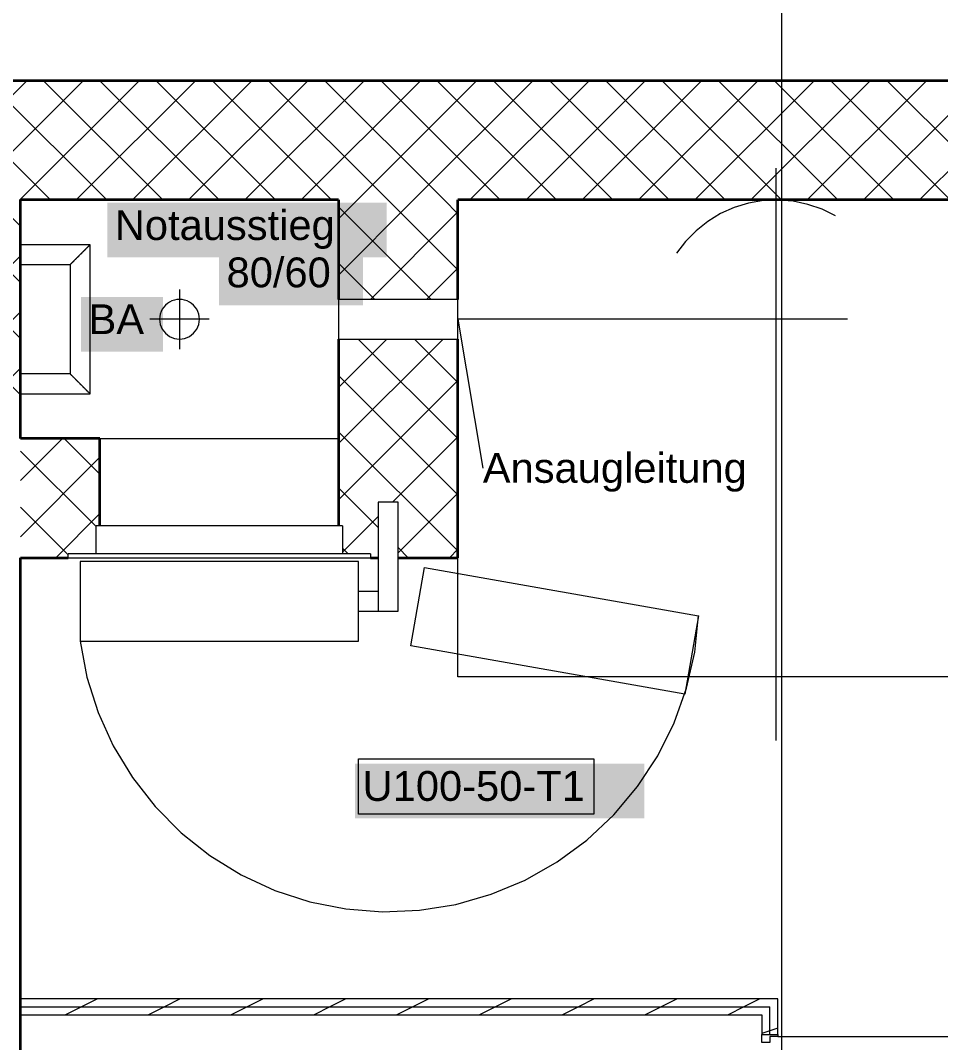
# Model space of a CAD drawing. Extents: x -882 to 613, y -179 to 707.
# Drawn here: x 249.8 to 296.1, y 515.9 to 567.3 of the extents above; entities that cross this region are included whole.
import ezdxf
from ezdxf.lldxf.tags import DXFTag

# ---------------------------------------------------------------- set-up
doc = ezdxf.new("R2010")
doc.units = 0
doc.layers.get('0').update_dxf_attribs({"lineweight": 13})
for name, color, linetype, lineweight in [('A-____-NOTE-TEXT', 7, 'Continuous', 9), ('A-DETL-____-THIN', 7, 'Continuous', 9), ('A-DETL-GENF-HDLN', 7, '_Verdeckte Linien_', 9), ('A-DOOR-____-HDLN', 7, '_Verdeckte Linien_', 9), ('A-DOOR-____-IDEN', 7, 'Continuous', 5), ('A-DOOR-____-OTLN', 7, 'Continuous', 9), ('A-DOOR-FRAM-MCUT', 7, 'Continuous', 9), ('A-DOOR-FRAM-OTLN', 7, 'Continuous', 9), ('A-DOOR-OPNG-OTLN', 7, 'Continuous', 9), ('A-WALL-____-MCUT', 7, 'Continuous', 35), ('A-WALL-____-PATT', 7, 'Continuous', 35), ('A-WALL-FNSH-MCUT', 7, 'Continuous', 35), ('I-WALL-____-OTLN', 7, 'Continuous', 9), ('M-HVAC-DUCT-IDEN', 7, 'Continuous', 5), ('M-HVAC-DUCT-OTLN', 7, 'Continuous', 9), ('Q-SPCQ-____-HDLN', 7, '_Verdeckte Linien_', 9), ('S-GRID-____-OTLN', 7, 'Continuous', 5), ('Vertikale Erschließung', 7, 'Continuous', 9)]:
    doc.layers.add(name, color=color, linetype=linetype, lineweight=lineweight)
doc.styles.get("Standard").update_dxf_attribs({"font": 'arial.ttf'})
tags = doc.linetypes.add('_Rasterlinie_', pattern=[0.375, 0.2, -0.05, 0.075, -0.05]).pattern_tags.tags
tags[10:11] = [DXFTag(74, 4), DXFTag(75, 0), DXFTag(340, '0'), DXFTag(46, 1.0), DXFTag(50, 0.0), DXFTag(44, 0.0), DXFTag(45, 0.0)]
tags[8:9] = [DXFTag(74, 4), DXFTag(75, 0), DXFTag(340, '0'), DXFTag(46, 1.0), DXFTag(50, 0.0), DXFTag(44, 0.0), DXFTag(45, 0.0)]
tags[6:7] = [DXFTag(74, 4), DXFTag(75, 0), DXFTag(340, '0'), DXFTag(46, 1.0), DXFTag(50, 0.0), DXFTag(44, 0.0), DXFTag(45, 0.0)]
tags[4:5] = [DXFTag(74, 4), DXFTag(75, 0), DXFTag(340, '0'), DXFTag(46, 1.0), DXFTag(50, 0.0), DXFTag(44, 0.0), DXFTag(45, 0.0)]
tags = doc.linetypes.add('_Strichpunkt - Fein_', pattern=[0.2, 0.1, -0.05, 0, -0.05]).pattern_tags.tags
tags[10:11] = [DXFTag(74, 4), DXFTag(75, 0), DXFTag(340, '0'), DXFTag(46, 1.0), DXFTag(50, 0.0), DXFTag(44, 0.0), DXFTag(45, 0.0)]
tags[8:9] = [DXFTag(74, 4), DXFTag(75, 0), DXFTag(340, '0'), DXFTag(46, 1.0), DXFTag(50, 0.0), DXFTag(44, 0.0), DXFTag(45, 0.0)]
tags[6:7] = [DXFTag(74, 4), DXFTag(75, 0), DXFTag(340, '0'), DXFTag(46, 1.0), DXFTag(50, 0.0), DXFTag(44, 0.0), DXFTag(45, 0.0)]
tags[4:5] = [DXFTag(74, 4), DXFTag(75, 0), DXFTag(340, '0'), DXFTag(46, 1.0), DXFTag(50, 0.0), DXFTag(44, 0.0), DXFTag(45, 0.0)]
tags = doc.linetypes.add('_Verdeckte Linien_', pattern=[0.15, 0.1, -0.05]).pattern_tags.tags
tags[6:7] = [DXFTag(74, 4), DXFTag(75, 0), DXFTag(340, '0'), DXFTag(46, 1.0), DXFTag(50, 0.0), DXFTag(44, 0.0), DXFTag(45, 0.0)]
tags[4:5] = [DXFTag(74, 4), DXFTag(75, 0), DXFTag(340, '0'), DXFTag(46, 1.0), DXFTag(50, 0.0), DXFTag(44, 0.0), DXFTag(45, 0.0)]

# ---------------------------------------------------------------- blocks, each defined once
blk = doc.blocks.new('Referenz-A0UJ2IESXE', base_point=(-902.382, -164.149))
at = {"layer": 'A-____-NOTE-TEXT', "color": 0, "linetype": 'Continuous', "lineweight": 5, "ltscale": 0.13}
for p, q in [((257.788, 553.792), (257.788, 550.792)), ((257.081, 552.999), (256.994, 552.901)), ((257.179, 553.085), (257.081, 552.999)), ((257.288, 553.158), (257.179, 553.085)), ((257.405, 553.216), (257.288, 553.158)), ((257.529, 553.258), (257.405, 553.216)), ((257.657, 553.283), (257.529, 553.258)), ((257.788, 553.292), (257.657, 553.283)), ((257.918, 553.283), (257.788, 553.292)), ((258.047, 553.258), (257.918, 553.283)), ((258.17, 553.216), (258.047, 553.258)), ((258.288, 553.158), (258.17, 553.216)), ((258.396, 553.085), (258.288, 553.158)), ((258.495, 552.999), (258.396, 553.085)), ((258.581, 552.901), (258.495, 552.999)), ((256.822, 552.551), (256.796, 552.423)), ((256.864, 552.675), (256.822, 552.551)), ((256.922, 552.792), (256.864, 552.675)), ((256.994, 552.901), (256.922, 552.792)), ((258.654, 552.792), (258.581, 552.901)), ((258.712, 552.675), (258.654, 552.792)), ((258.754, 552.551), (258.712, 552.675)), ((258.779, 552.423), (258.754, 552.551)), ((259.288, 552.292), (256.288, 552.292)), ((256.796, 552.423), (256.788, 552.292)), ((256.788, 552.292), (256.796, 552.161)), ((256.796, 552.161), (256.822, 552.033)), ((256.822, 552.033), (256.864, 551.909)), ((258.712, 551.909), (258.754, 552.033)), ((258.754, 552.033), (258.779, 552.161)), ((258.788, 552.292), (258.779, 552.423)), ((258.779, 552.161), (258.788, 552.292)), ((256.864, 551.909), (256.922, 551.792)), ((256.922, 551.792), (256.994, 551.683)), ((256.994, 551.683), (257.081, 551.585)), ((257.081, 551.585), (257.179, 551.499)), ((257.179, 551.499), (257.288, 551.426)), ((257.288, 551.426), (257.405, 551.368)), ((258.17, 551.368), (258.288, 551.426)), ((258.288, 551.426), (258.396, 551.499)), ((258.396, 551.499), (258.495, 551.585)), ((258.495, 551.585), (258.581, 551.683)), ((258.581, 551.683), (258.654, 551.792)), ((258.654, 551.792), (258.712, 551.909)), ((257.405, 551.368), (257.529, 551.326)), ((257.529, 551.326), (257.657, 551.301)), ((257.657, 551.301), (257.788, 551.292)), ((257.788, 551.292), (257.918, 551.301)), ((257.918, 551.301), (258.047, 551.326)), ((258.047, 551.326), (258.17, 551.368))]:
    blk.add_line(p, q, dxfattribs=at)
at = {"layer": 'A-____-NOTE-TEXT', "color": 7, "linetype": 'Continuous', "lineweight": 5, "ltscale": 0.13, "true_color": 0xffffff}
for points in [[(254.158, 555.402), (268.216, 555.402), (254.158, 558.155)], [(268.216, 555.402), (254.158, 558.155), (268.216, 558.155)], [(259.781, 552.997), (267.024, 552.997), (259.781, 555.774)], [(267.024, 552.997), (259.781, 555.774), (267.024, 555.774)], [(252.837, 550.664), (256.954, 550.664), (252.837, 553.417)], [(256.954, 550.664), (252.837, 553.417), (256.954, 553.417)]]:
    blk.add_solid(points, dxfattribs=at)
at = {"layer": 'A-DETL-____-THIN', "color": 0, "linetype": 'Continuous', "ltscale": 0.13}
for p, q in [((266.788, 540.092), (252.788, 540.092)), ((252.788, 540.092), (252.788, 536.092)), ((266.788, 536.092), (266.788, 540.092)), ((252.788, 536.092), (266.788, 536.092))]:
    blk.add_line(p, q, dxfattribs=at)
at = {"layer": 'A-DETL-GENF-HDLN', "color": 0, "linetype": '_Verdeckte Linien_', "ltscale": 0.13}
for p, q in [((287.788, 559.892), (287.788, 531.092)), ((271.788, 534.292), (271.788, 558.292)), ((271.788, 558.292), (282.788, 558.292)), ((286.415, 558.133), (285.694, 557.915)), ((287.159, 558.259), (286.415, 558.133)), ((287.912, 558.291), (287.159, 558.259)), ((288.663, 558.228), (287.912, 558.291)), ((289.4, 558.071), (288.663, 558.228)), ((290.788, 558.292), (303.788, 558.292)), ((285.005, 557.608), (284.361, 557.217)), ((285.694, 557.915), (285.005, 557.608)), ((290.112, 557.823), (289.4, 558.071)), ((290.788, 557.488), (290.112, 557.823)), ((284.361, 557.217), (283.77, 556.748)), ((283.77, 556.748), (283.243, 556.209)), ((283.243, 556.209), (282.788, 555.609)), ((291.388, 552.292), (271.788, 552.292)), ((269.418, 535.862), (270.112, 539.801)), ((270.112, 539.801), (283.9, 537.37)), ((283.9, 537.37), (283.205, 533.431)), ((283.205, 533.431), (269.418, 535.862)), ((303.788, 534.292), (271.788, 534.292))]:
    blk.add_line(p, q, dxfattribs=at)
at = {"layer": 'A-DOOR-____-HDLN', "color": 0, "linetype": '_Verdeckte Linien_', "ltscale": 0.13}
for p, q in [((283.706, 535.534), (283.901, 537.377)), ((252.788, 536.092), (253.134, 534.271)), ((283.294, 533.726), (283.706, 535.534)), ((253.134, 534.271), (253.693, 532.503)), ((282.671, 531.98), (283.294, 533.726)), ((253.693, 532.503), (254.458, 530.815)), ((281.846, 530.32), (282.671, 531.98)), ((254.458, 530.815), (255.418, 529.228)), ((280.83, 528.77), (281.846, 530.32)), ((255.418, 529.228), (256.558, 527.767)), ((279.638, 527.35), (280.83, 528.77)), ((256.558, 527.767), (257.864, 526.451)), ((278.285, 526.082), (279.638, 527.35)), ((257.864, 526.451), (259.316, 525.298)), ((276.793, 524.983), (278.285, 526.082)), ((259.316, 525.298), (260.894, 524.326)), ((275.18, 524.068), (276.793, 524.983)), ((260.894, 524.326), (262.577, 523.547)), ((273.471, 523.351), (275.18, 524.068)), ((262.577, 523.547), (264.339, 522.973)), ((271.688, 522.841), (273.471, 523.351)), ((264.339, 522.973), (266.158, 522.612)), ((266.158, 522.612), (268.006, 522.469)), ((269.858, 522.545), (271.688, 522.841)), ((268.006, 522.469), (269.858, 522.545))]:
    blk.add_line(p, q, dxfattribs=at)
at = {"layer": 'A-DOOR-____-IDEN', "color": 0, "linetype": 'Continuous', "ltscale": 0.13}
for p, q in [((266.798, 530.171), (278.638, 530.171)), ((266.798, 527.391), (266.798, 530.171)), ((278.638, 530.171), (278.638, 527.391)), ((278.638, 527.391), (266.798, 527.391))]:
    blk.add_line(p, q, dxfattribs=at)
at = {"layer": 'A-DOOR-____-IDEN', "color": 7, "linetype": 'Continuous', "ltscale": 0.13, "true_color": 0xffffff}
for points in [[(266.623, 527.169), (281.162, 527.169), (266.623, 529.928)], [(281.162, 527.169), (266.623, 529.928), (281.162, 529.928)]]:
    blk.add_solid(points, dxfattribs=at)
at = {"layer": 'A-DOOR-____-OTLN', "color": 0, "linetype": 'Continuous', "ltscale": 0.13}
for p, q in [((268.784, 543.092), (267.784, 543.092)), ((267.784, 543.092), (267.784, 537.592)), ((268.784, 537.592), (268.784, 543.092)), ((267.784, 538.592), (266.788, 538.592)), ((266.788, 537.592), (267.784, 537.592)), ((267.784, 537.592), (268.784, 537.592))]:
    blk.add_line(p, q, dxfattribs=at)
at = {"layer": 'A-DOOR-FRAM-MCUT', "color": 0, "linetype": 'Continuous', "ltscale": 0.13}
for p, q in [((287.088, 516.292), (287.888, 516.292)), ((287.088, 515.892), (287.088, 516.292)), ((287.488, 516.192), (287.488, 515.892)), ((287.888, 516.192), (287.488, 516.192)), ((287.888, 516.292), (287.888, 516.192)), ((287.488, 515.892), (287.088, 515.892))]:
    blk.add_line(p, q, dxfattribs=at)
at = {"layer": 'A-DOOR-FRAM-OTLN', "color": 0, "linetype": 'Continuous', "ltscale": 0.13}
for p, q in [((253.588, 540.492), (253.588, 541.892)), ((265.988, 541.892), (253.588, 541.892)), ((265.988, 541.892), (265.988, 540.492)), ((252.188, 540.292), (252.188, 540.492)), ((267.388, 540.492), (252.188, 540.492)), ((252.188, 540.292), (267.388, 540.292)), ((267.388, 540.492), (267.388, 540.292))]:
    blk.add_line(p, q, dxfattribs=at)
at = {"layer": 'A-DOOR-OPNG-OTLN', "color": 0, "linetype": 'Continuous', "ltscale": 0.13}
blk.add_line((287.888, 516.192), (304.488, 516.192), dxfattribs=at)
at = {"layer": 'A-WALL-____-MCUT', "color": 0, "linetype": 'Continuous', "ltscale": 0.35}
for p, q in [((368.888, 564.292), (-640.67, 564.292)), ((249.788, 546.292), (249.788, 558.292)), ((265.788, 558.292), (249.788, 558.292)), ((265.788, 558.292), (265.788, 553.292)), ((358.888, 558.292), (271.788, 558.292)), ((271.788, 553.292), (271.788, 558.292)), ((265.788, 551.292), (265.788, 541.892)), ((271.788, 540.292), (271.788, 551.292)), ((253.788, 546.292), (249.788, 546.292)), ((253.788, 541.892), (253.788, 546.292)), ((249.788, 464.892), (249.788, 540.292)), ((249.788, 540.292), (252.188, 540.292)), ((267.388, 540.292), (267.784, 540.292)), ((268.784, 540.292), (271.788, 540.292))]:
    blk.add_line(p, q, dxfattribs=at)
at = {"layer": 'A-WALL-____-MCUT', "color": 0, "linetype": 'Continuous', "lineweight": 9, "ltscale": 0.13}
for p in [(249.788, 517.692), (287.488, 516.292)]:
    blk.add_line(p, (287.488, 517.692), dxfattribs=at)
at = {"layer": 'A-WALL-____-PATT', "color": 0, "linetype": 'Continuous', "lineweight": 9, "ltscale": 0.13}
for p, q in [((244.107, 558.292), (250.107, 564.292)), ((251.298, 558.292), (245.298, 564.292)), ((246.936, 558.292), (252.936, 564.292)), ((254.126, 558.292), (248.126, 564.292)), ((249.764, 558.292), (255.764, 564.292)), ((256.955, 558.292), (250.955, 564.292)), ((252.593, 558.292), (258.593, 564.292)), ((259.783, 558.292), (253.783, 564.292)), ((255.421, 558.292), (261.421, 564.292)), ((262.612, 558.292), (256.612, 564.292)), ((258.249, 558.292), (264.249, 564.292)), ((265.44, 558.292), (259.44, 564.292)), ((261.078, 558.292), (267.078, 564.292)), ((268.269, 558.292), (262.269, 564.292)), ((263.906, 558.292), (269.906, 564.292)), ((271.097, 558.292), (265.097, 564.292)), ((266.735, 558.292), (272.735, 564.292)), ((273.925, 558.292), (267.925, 564.292)), ((269.563, 558.292), (275.563, 564.292)), ((276.754, 558.292), (270.754, 564.292)), ((272.392, 558.292), (278.392, 564.292)), ((279.582, 558.292), (273.582, 564.292)), ((275.22, 558.292), (281.22, 564.292)), ((282.411, 558.292), (276.411, 564.292)), ((278.048, 558.292), (284.048, 564.292)), ((285.239, 558.292), (279.239, 564.292)), ((280.877, 558.292), (286.877, 564.292)), ((288.068, 558.292), (282.068, 564.292)), ((283.705, 558.292), (289.705, 564.292)), ((290.896, 558.292), (284.896, 564.292)), ((286.534, 558.292), (292.534, 564.292)), ((293.724, 558.292), (287.724, 564.292)), ((289.362, 558.292), (295.362, 564.292)), ((296.553, 558.292), (290.553, 564.292)), ((292.191, 558.292), (298.191, 564.292)), ((299.381, 558.292), (293.381, 564.292)), ((295.019, 558.292), (301.019, 564.292)), ((249.788, 554.146), (245.641, 558.292)), ((249.788, 556.974), (248.47, 558.292)), ((265.788, 557.345), (266.735, 558.292)), ((265.788, 554.517), (269.563, 558.292)), ((271.788, 554.773), (268.269, 558.292)), ((271.788, 557.601), (271.097, 558.292)), ((270.44, 553.292), (265.788, 557.945)), ((267.392, 553.292), (271.788, 557.688)), ((249.788, 551.317), (244.788, 556.317)), ((244.788, 550.487), (249.788, 555.487)), ((267.612, 553.292), (265.788, 555.116)), ((270.22, 553.292), (271.788, 554.86)), ((249.788, 548.489), (244.788, 553.489)), ((244.788, 547.659), (249.788, 552.659)), ((265.788, 548.86), (268.22, 551.292)), ((265.788, 546.031), (271.048, 551.292)), ((271.788, 546.288), (266.783, 551.292)), ((271.788, 549.116), (269.612, 551.292)), ((244.788, 544.83), (249.788, 549.83)), ((271.788, 543.459), (265.788, 549.459)), ((265.788, 543.203), (271.788, 549.203)), ((249.788, 544.173), (251.906, 546.292)), ((253.788, 544.489), (251.984, 546.292)), ((271.788, 540.631), (265.788, 546.631)), ((268.505, 543.092), (271.788, 546.374)), ((253.588, 541.86), (249.788, 545.66)), ((249.788, 541.345), (253.788, 545.345)), ((267.784, 541.806), (265.788, 543.802)), ((268.784, 540.543), (271.788, 543.546)), ((252.188, 540.432), (249.788, 542.832)), ((251.563, 540.292), (253.788, 542.517)), ((265.988, 540.574), (267.784, 542.371)), ((266.27, 540.492), (265.988, 540.774)), ((269.298, 540.292), (268.784, 540.806)), ((271.362, 540.292), (271.788, 540.718)), ((253.662, 518.092), (252.862, 517.692)), ((257.827, 518.092), (257.027, 517.692)), ((261.992, 518.092), (261.192, 517.692)), ((266.157, 518.092), (265.357, 517.692)), ((270.322, 518.092), (269.522, 517.692)), ((274.487, 518.092), (273.687, 517.692)), ((278.652, 518.092), (277.852, 517.692)), ((282.817, 518.092), (282.017, 517.692)), ((286.982, 518.092), (286.182, 517.692)), ((252.862, 517.692), (252.062, 517.292)), ((257.027, 517.692), (256.227, 517.292)), ((261.192, 517.692), (260.392, 517.292)), ((265.357, 517.692), (264.557, 517.292)), ((269.522, 517.692), (268.722, 517.292)), ((273.687, 517.692), (272.887, 517.292)), ((277.852, 517.692), (277.052, 517.292)), ((282.017, 517.692), (281.217, 517.292)), ((286.182, 517.692), (285.382, 517.292)), ((287.488, 516.486), (287.088, 516.352)), ((287.888, 516.619), (287.488, 516.486))]:
    blk.add_line(p, q, dxfattribs=at)
at = {"layer": 'A-WALL-FNSH-MCUT', "color": 0, "linetype": 'Continuous', "lineweight": 9, "ltscale": 0.13}
for p, q in [((287.888, 518.092), (249.788, 518.092)), ((287.888, 516.292), (287.888, 518.092)), ((249.788, 517.292), (287.088, 517.292)), ((287.088, 517.292), (287.088, 516.292)), ((287.088, 516.292), (287.888, 516.292))]:
    blk.add_line(p, q, dxfattribs=at)
at = {"layer": 'I-WALL-____-OTLN', "color": 0, "linetype": 'Continuous', "ltscale": 0.13}
blk.add_line((253.788, 546.292), (265.788, 546.292), dxfattribs=at)
at = {"layer": 'M-HVAC-DUCT-IDEN', "color": 0, "linetype": 'Continuous', "ltscale": 0.13}
blk.add_line((271.788, 552.292), (273.044, 544.789), dxfattribs=at)
at = {"layer": 'M-HVAC-DUCT-OTLN', "color": 0, "linetype": '_Strichpunkt - Fein_', "ltscale": 0.13}
for p, q in [((271.788, 553.292), (265.788, 553.292)), ((265.788, 553.292), (265.788, 551.292)), ((271.788, 551.292), (271.788, 553.292)), ((265.788, 551.292), (271.788, 551.292))]:
    blk.add_line(p, q, dxfattribs=at)
at = {"layer": 'Q-SPCQ-____-HDLN', "color": 0, "linetype": '_Verdeckte Linien_', "ltscale": 0.13}
blk.add_line((287.788, 558.292), (287.788, 534.292), dxfattribs=at)
at = {"layer": 'S-GRID-____-OTLN', "color": 0, "linetype": '_Rasterlinie_', "ltscale": 0.13}
blk.add_line((288.088, -116.808), (288.088, 660.292), dxfattribs=at)
at = {"layer": 'Vertikale Erschließung', "color": 0, "linetype": 'Continuous', "ltscale": 0.13}
for p, q in [((253.288, 556.042), (249.788, 556.042)), ((253.283, 556.038), (253.286, 556.04)), ((253.286, 556.04), (253.287, 556.042)), ((253.287, 556.042), (253.288, 556.042)), ((253.288, 548.542), (253.288, 556.042)), ((252.766, 555.52), (252.771, 555.526)), ((252.771, 555.526), (252.777, 555.531)), ((252.777, 555.531), (252.782, 555.537)), ((252.782, 555.537), (252.788, 555.542)), ((252.788, 555.542), (252.793, 555.547)), ((252.793, 555.547), (252.799, 555.553)), ((252.799, 555.553), (252.804, 555.558)), ((252.804, 555.558), (252.809, 555.564)), ((252.809, 555.564), (252.815, 555.569)), ((252.815, 555.569), (252.82, 555.575)), ((252.82, 555.575), (252.826, 555.58)), ((252.826, 555.58), (252.831, 555.586)), ((252.831, 555.586), (252.837, 555.591)), ((252.837, 555.591), (252.842, 555.596)), ((252.842, 555.596), (252.847, 555.602)), ((252.847, 555.602), (252.853, 555.607)), ((252.853, 555.607), (252.858, 555.613)), ((252.858, 555.613), (252.864, 555.618)), ((252.864, 555.618), (252.869, 555.623)), ((252.869, 555.623), (252.875, 555.629)), ((252.875, 555.629), (252.88, 555.634)), ((252.88, 555.634), (252.885, 555.64)), ((252.885, 555.64), (252.891, 555.645)), ((252.891, 555.645), (252.896, 555.65)), ((252.896, 555.65), (252.901, 555.656)), ((252.901, 555.656), (252.907, 555.661)), ((252.907, 555.661), (252.912, 555.666)), ((252.912, 555.666), (252.917, 555.671)), ((252.917, 555.671), (252.922, 555.677)), ((252.922, 555.677), (252.928, 555.682)), ((252.928, 555.682), (252.933, 555.687)), ((252.933, 555.687), (252.938, 555.692)), ((252.938, 555.692), (252.943, 555.698)), ((252.943, 555.698), (252.948, 555.703)), ((252.948, 555.703), (252.953, 555.708)), ((252.953, 555.708), (252.959, 555.713)), ((252.959, 555.713), (252.964, 555.718)), ((252.964, 555.718), (252.969, 555.723)), ((252.969, 555.723), (252.974, 555.728)), ((252.974, 555.728), (252.979, 555.733)), ((252.979, 555.733), (252.984, 555.738)), ((252.984, 555.738), (252.989, 555.743)), ((252.989, 555.743), (252.994, 555.748)), ((252.994, 555.748), (252.999, 555.753)), ((252.999, 555.753), (253.004, 555.758)), ((253.004, 555.758), (253.009, 555.763)), ((253.009, 555.763), (253.014, 555.768)), ((253.014, 555.768), (253.019, 555.773)), ((253.019, 555.773), (253.023, 555.778)), ((253.023, 555.778), (253.028, 555.783)), ((253.028, 555.783), (253.033, 555.787)), ((253.033, 555.787), (253.038, 555.792)), ((253.038, 555.792), (253.042, 555.797)), ((253.042, 555.797), (253.047, 555.801)), ((253.047, 555.801), (253.052, 555.806)), ((253.052, 555.806), (253.056, 555.811)), ((253.056, 555.811), (253.061, 555.815)), ((253.061, 555.815), (253.065, 555.82)), ((253.065, 555.82), (253.07, 555.824)), ((253.07, 555.824), (253.074, 555.829)), ((253.074, 555.829), (253.079, 555.833)), ((253.079, 555.833), (253.083, 555.838)), ((253.083, 555.838), (253.088, 555.842)), ((253.088, 555.842), (253.092, 555.846)), ((253.092, 555.846), (253.101, 555.855)), ((253.101, 555.855), (253.109, 555.863)), ((253.109, 555.863), (253.117, 555.872)), ((253.117, 555.872), (253.126, 555.88)), ((253.126, 555.88), (253.133, 555.888)), ((253.133, 555.888), (253.141, 555.896)), ((253.141, 555.896), (253.145, 555.899)), ((253.145, 555.899), (253.149, 555.903)), ((253.149, 555.903), (253.153, 555.907)), ((253.153, 555.907), (253.156, 555.911)), ((253.156, 555.911), (253.16, 555.914)), ((253.16, 555.914), (253.163, 555.918)), ((253.163, 555.918), (253.167, 555.922)), ((253.167, 555.922), (253.171, 555.925)), ((253.171, 555.925), (253.174, 555.929)), ((253.174, 555.929), (253.178, 555.932)), ((253.178, 555.932), (253.181, 555.935)), ((253.181, 555.935), (253.184, 555.939)), ((253.184, 555.939), (253.191, 555.945)), ((253.191, 555.945), (253.197, 555.952)), ((253.197, 555.952), (253.203, 555.958)), ((253.203, 555.958), (253.209, 555.964)), ((253.209, 555.964), (253.215, 555.969)), ((253.215, 555.969), (253.221, 555.975)), ((253.221, 555.975), (253.226, 555.98)), ((253.226, 555.98), (253.231, 555.986)), ((253.231, 555.986), (253.236, 555.99)), ((253.236, 555.99), (253.241, 555.995)), ((253.241, 555.995), (253.245, 556)), ((253.245, 556), (253.25, 556.004)), ((253.25, 556.004), (253.254, 556.008)), ((253.254, 556.008), (253.257, 556.012)), ((253.257, 556.012), (253.261, 556.015)), ((253.261, 556.015), (253.265, 556.019)), ((253.265, 556.019), (253.268, 556.022)), ((253.268, 556.022), (253.271, 556.025)), ((253.271, 556.025), (253.276, 556.03)), ((253.276, 556.03), (253.28, 556.034)), ((253.28, 556.034), (253.283, 556.038)), ((249.788, 555.042), (252.288, 555.042)), ((252.288, 555.042), (252.29, 555.044)), ((252.288, 555.042), (252.288, 549.542)), ((252.288, 555.042), (252.288, 555.042)), ((252.29, 555.044), (252.292, 555.046)), ((252.292, 555.046), (252.295, 555.05)), ((252.295, 555.05), (252.3, 555.054)), ((252.3, 555.054), (252.305, 555.059)), ((252.305, 555.059), (252.308, 555.062)), ((252.308, 555.062), (252.311, 555.065)), ((252.311, 555.065), (252.314, 555.069)), ((252.314, 555.069), (252.318, 555.072)), ((252.318, 555.072), (252.322, 555.076)), ((252.322, 555.076), (252.326, 555.08)), ((252.326, 555.08), (252.33, 555.084)), ((252.33, 555.084), (252.335, 555.089)), ((252.335, 555.089), (252.339, 555.094)), ((252.339, 555.094), (252.344, 555.099)), ((252.344, 555.099), (252.349, 555.104)), ((252.349, 555.104), (252.355, 555.109)), ((252.355, 555.109), (252.36, 555.115)), ((252.36, 555.115), (252.366, 555.12)), ((252.366, 555.12), (252.372, 555.126)), ((252.372, 555.126), (252.378, 555.132)), ((252.378, 555.132), (252.384, 555.139)), ((252.384, 555.139), (252.391, 555.145)), ((252.391, 555.145), (252.394, 555.149)), ((252.394, 555.149), (252.398, 555.152)), ((252.398, 555.152), (252.401, 555.156)), ((252.401, 555.156), (252.405, 555.159)), ((252.405, 555.159), (252.408, 555.163)), ((252.408, 555.163), (252.412, 555.166)), ((252.412, 555.166), (252.415, 555.17)), ((252.415, 555.17), (252.419, 555.173)), ((252.419, 555.173), (252.423, 555.177)), ((252.423, 555.177), (252.427, 555.181)), ((252.427, 555.181), (252.43, 555.185)), ((252.43, 555.185), (252.434, 555.188)), ((252.434, 555.188), (252.442, 555.196)), ((252.442, 555.196), (252.45, 555.204)), ((252.45, 555.204), (252.458, 555.212)), ((252.458, 555.212), (252.466, 555.221)), ((252.466, 555.221), (252.475, 555.229)), ((252.475, 555.229), (252.483, 555.238)), ((252.483, 555.238), (252.492, 555.246)), ((252.492, 555.246), (252.501, 555.255)), ((252.501, 555.255), (252.51, 555.264)), ((252.51, 555.264), (252.519, 555.273)), ((252.519, 555.273), (252.528, 555.283)), ((252.528, 555.283), (252.538, 555.292)), ((252.538, 555.292), (252.542, 555.297)), ((252.542, 555.297), (252.547, 555.302)), ((252.547, 555.302), (252.552, 555.306)), ((252.552, 555.306), (252.557, 555.311)), ((252.557, 555.311), (252.562, 555.316)), ((252.562, 555.316), (252.566, 555.321)), ((252.566, 555.321), (252.571, 555.326)), ((252.571, 555.326), (252.576, 555.331)), ((252.576, 555.331), (252.581, 555.336)), ((252.581, 555.336), (252.586, 555.341)), ((252.586, 555.341), (252.591, 555.346)), ((252.591, 555.346), (252.596, 555.351)), ((252.596, 555.351), (252.601, 555.356)), ((252.601, 555.356), (252.607, 555.361)), ((252.607, 555.361), (252.612, 555.366)), ((252.612, 555.366), (252.617, 555.371)), ((252.617, 555.371), (252.622, 555.376)), ((252.622, 555.376), (252.627, 555.381)), ((252.627, 555.381), (252.632, 555.386)), ((252.632, 555.386), (252.637, 555.392)), ((252.637, 555.392), (252.643, 555.397)), ((252.643, 555.397), (252.648, 555.402)), ((252.648, 555.402), (252.653, 555.407)), ((252.653, 555.407), (252.658, 555.413)), ((252.658, 555.413), (252.664, 555.418)), ((252.664, 555.418), (252.669, 555.423)), ((252.669, 555.423), (252.674, 555.428)), ((252.674, 555.428), (252.679, 555.434)), ((252.679, 555.434), (252.685, 555.439)), ((252.685, 555.439), (252.69, 555.444)), ((252.69, 555.444), (252.695, 555.45)), ((252.695, 555.45), (252.701, 555.455)), ((252.701, 555.455), (252.706, 555.461)), ((252.706, 555.461), (252.712, 555.466)), ((252.712, 555.466), (252.717, 555.471)), ((252.717, 555.471), (252.722, 555.477)), ((252.722, 555.477), (252.728, 555.482)), ((252.728, 555.482), (252.733, 555.488)), ((252.733, 555.488), (252.739, 555.493)), ((252.739, 555.493), (252.744, 555.498)), ((252.744, 555.498), (252.75, 555.504)), ((252.75, 555.504), (252.755, 555.509)), ((252.755, 555.509), (252.761, 555.515)), ((252.761, 555.515), (252.766, 555.52)), ((252.288, 549.542), (249.788, 549.542)), ((252.288, 549.542), (252.288, 549.541)), ((252.288, 549.541), (252.29, 549.54)), ((252.29, 549.54), (252.292, 549.538)), ((252.292, 549.538), (252.295, 549.534)), ((252.295, 549.534), (252.3, 549.53)), ((252.3, 549.53), (252.305, 549.525)), ((252.305, 549.525), (252.308, 549.522)), ((252.308, 549.522), (252.311, 549.519)), ((252.311, 549.519), (252.314, 549.515)), ((252.314, 549.515), (252.318, 549.512)), ((252.318, 549.512), (252.322, 549.508)), ((252.322, 549.508), (252.326, 549.504)), ((252.326, 549.504), (252.33, 549.5)), ((252.33, 549.5), (252.335, 549.495)), ((252.335, 549.495), (252.339, 549.49)), ((252.339, 549.49), (252.344, 549.485)), ((252.344, 549.485), (252.349, 549.48)), ((252.349, 549.48), (252.355, 549.475)), ((252.355, 549.475), (252.36, 549.469)), ((252.36, 549.469), (252.366, 549.464)), ((252.366, 549.464), (252.372, 549.458)), ((252.372, 549.458), (252.378, 549.452)), ((252.378, 549.452), (252.384, 549.445)), ((252.384, 549.445), (252.391, 549.439)), ((252.391, 549.439), (252.394, 549.435)), ((252.394, 549.435), (252.398, 549.432)), ((252.398, 549.432), (252.401, 549.428)), ((252.401, 549.428), (252.405, 549.425)), ((252.405, 549.425), (252.408, 549.421)), ((252.408, 549.421), (252.412, 549.418)), ((252.412, 549.418), (252.415, 549.414)), ((252.415, 549.414), (252.419, 549.411)), ((252.419, 549.411), (252.423, 549.407)), ((252.423, 549.407), (252.427, 549.403)), ((252.427, 549.403), (252.43, 549.399)), ((252.43, 549.399), (252.434, 549.396)), ((252.434, 549.396), (252.442, 549.388)), ((252.442, 549.388), (252.45, 549.38)), ((252.45, 549.38), (252.458, 549.372)), ((252.458, 549.372), (252.466, 549.363)), ((252.466, 549.363), (252.475, 549.355)), ((252.475, 549.355), (252.483, 549.346)), ((252.483, 549.346), (252.492, 549.338)), ((252.492, 549.338), (252.501, 549.329)), ((252.501, 549.329), (252.51, 549.32)), ((252.51, 549.32), (252.519, 549.311)), ((252.519, 549.311), (252.528, 549.301)), ((252.528, 549.301), (252.538, 549.292)), ((252.538, 549.292), (252.542, 549.287)), ((252.542, 549.287), (252.547, 549.283)), ((252.547, 549.283), (252.552, 549.278)), ((252.552, 549.278), (252.557, 549.273)), ((252.557, 549.273), (252.562, 549.268)), ((252.562, 549.268), (252.567, 549.263)), ((252.567, 549.263), (252.571, 549.258)), ((252.571, 549.258), (252.576, 549.253)), ((252.576, 549.253), (252.581, 549.248)), ((252.581, 549.248), (252.586, 549.243)), ((252.586, 549.243), (252.591, 549.238)), ((252.591, 549.238), (252.596, 549.233)), ((252.596, 549.233), (252.601, 549.228)), ((252.601, 549.228), (252.606, 549.223)), ((252.606, 549.223), (252.612, 549.218)), ((252.612, 549.218), (252.617, 549.213)), ((252.617, 549.213), (252.622, 549.208)), ((252.622, 549.208), (252.627, 549.203)), ((252.627, 549.203), (252.632, 549.197)), ((252.632, 549.197), (252.637, 549.192)), ((252.637, 549.192), (252.643, 549.187)), ((252.643, 549.187), (252.648, 549.182)), ((252.648, 549.182), (252.653, 549.177)), ((252.653, 549.177), (252.658, 549.171)), ((252.658, 549.171), (252.664, 549.166)), ((252.664, 549.166), (252.669, 549.161)), ((252.669, 549.161), (252.674, 549.156)), ((252.674, 549.156), (252.679, 549.15)), ((252.679, 549.15), (252.685, 549.145)), ((252.685, 549.145), (252.69, 549.14)), ((252.69, 549.14), (252.695, 549.134)), ((252.695, 549.134), (252.701, 549.129)), ((252.701, 549.129), (252.706, 549.124)), ((252.706, 549.124), (252.712, 549.118)), ((252.712, 549.118), (252.717, 549.113)), ((252.717, 549.113), (252.722, 549.107)), ((252.722, 549.107), (252.728, 549.102)), ((252.728, 549.102), (252.733, 549.096)), ((252.733, 549.096), (252.739, 549.091)), ((252.739, 549.091), (252.744, 549.085)), ((252.744, 549.085), (252.75, 549.08)), ((252.75, 549.08), (252.755, 549.075)), ((252.755, 549.075), (252.76, 549.069)), ((252.76, 549.069), (252.766, 549.064)), ((252.766, 549.064), (252.771, 549.058)), ((252.771, 549.058), (252.777, 549.053)), ((252.777, 549.053), (252.782, 549.047)), ((252.782, 549.047), (252.788, 549.042)), ((252.788, 549.042), (252.793, 549.037)), ((252.793, 549.037), (252.799, 549.031)), ((252.799, 549.031), (252.804, 549.026)), ((252.804, 549.026), (252.809, 549.02)), ((252.809, 549.02), (252.815, 549.015)), ((252.815, 549.015), (252.82, 549.009)), ((252.82, 549.009), (252.826, 549.004)), ((252.826, 549.004), (252.831, 548.999)), ((252.831, 548.999), (252.837, 548.993)), ((252.837, 548.993), (252.842, 548.988)), ((252.842, 548.988), (252.848, 548.982)), ((252.848, 548.982), (252.853, 548.977)), ((252.853, 548.977), (252.858, 548.971)), ((252.858, 548.971), (252.864, 548.966)), ((252.864, 548.966), (252.869, 548.96)), ((252.869, 548.96), (252.875, 548.955)), ((252.875, 548.955), (252.88, 548.95)), ((252.88, 548.95), (252.885, 548.944)), ((252.885, 548.944), (252.891, 548.939)), ((252.891, 548.939), (252.896, 548.934)), ((252.896, 548.934), (252.901, 548.928)), ((252.901, 548.928), (252.907, 548.923)), ((252.907, 548.923), (252.912, 548.918)), ((252.912, 548.918), (252.917, 548.913)), ((252.917, 548.913), (252.922, 548.907)), ((252.922, 548.907), (252.928, 548.902)), ((252.928, 548.902), (252.933, 548.897)), ((252.933, 548.897), (252.938, 548.892)), ((252.938, 548.892), (252.943, 548.887)), ((252.943, 548.887), (252.948, 548.881)), ((252.948, 548.881), (252.954, 548.876)), ((252.954, 548.876), (252.959, 548.871)), ((252.959, 548.871), (252.964, 548.866)), ((252.964, 548.866), (252.969, 548.861)), ((252.969, 548.861), (252.974, 548.856)), ((252.974, 548.856), (252.979, 548.851)), ((252.979, 548.851), (252.984, 548.846)), ((252.984, 548.846), (252.989, 548.841)), ((252.989, 548.841), (252.994, 548.836)), ((249.788, 548.542), (253.288, 548.542)), ((252.994, 548.836), (252.999, 548.831)), ((252.999, 548.831), (253.004, 548.826)), ((253.004, 548.826), (253.009, 548.821)), ((253.009, 548.821), (253.014, 548.816)), ((253.014, 548.816), (253.019, 548.811)), ((253.019, 548.811), (253.023, 548.806)), ((253.023, 548.806), (253.028, 548.801)), ((253.028, 548.801), (253.033, 548.797)), ((253.033, 548.797), (253.038, 548.792)), ((253.038, 548.792), (253.042, 548.787)), ((253.042, 548.787), (253.047, 548.783)), ((253.047, 548.783), (253.052, 548.778)), ((253.052, 548.778), (253.056, 548.773)), ((253.056, 548.773), (253.061, 548.769)), ((253.061, 548.769), (253.065, 548.764)), ((253.065, 548.764), (253.07, 548.76)), ((253.07, 548.76), (253.074, 548.755)), ((253.074, 548.755), (253.079, 548.751)), ((253.079, 548.751), (253.083, 548.746)), ((253.083, 548.746), (253.088, 548.742)), ((253.088, 548.742), (253.092, 548.738)), ((253.092, 548.738), (253.101, 548.729)), ((253.101, 548.729), (253.109, 548.721)), ((253.109, 548.721), (253.117, 548.712)), ((253.117, 548.712), (253.125, 548.704)), ((253.125, 548.704), (253.133, 548.696)), ((253.133, 548.696), (253.141, 548.688)), ((253.141, 548.688), (253.145, 548.685)), ((253.145, 548.685), (253.149, 548.681)), ((253.149, 548.681), (253.153, 548.677)), ((253.153, 548.677), (253.156, 548.673)), ((253.156, 548.673), (253.16, 548.67)), ((253.16, 548.67), (253.164, 548.666)), ((253.164, 548.666), (253.167, 548.663)), ((253.167, 548.663), (253.171, 548.659)), ((253.171, 548.659), (253.174, 548.656)), ((253.174, 548.656), (253.178, 548.652)), ((253.178, 548.652), (253.181, 548.649)), ((253.181, 548.649), (253.184, 548.645)), ((253.184, 548.645), (253.191, 548.639)), ((253.191, 548.639), (253.197, 548.632)), ((253.197, 548.632), (253.203, 548.626)), ((253.203, 548.626), (253.209, 548.62)), ((253.209, 548.62), (253.215, 548.615)), ((253.215, 548.615), (253.221, 548.609)), ((253.221, 548.609), (253.226, 548.604)), ((253.226, 548.604), (253.231, 548.599)), ((253.231, 548.599), (253.236, 548.594)), ((253.236, 548.594), (253.241, 548.589)), ((253.241, 548.589), (253.245, 548.584)), ((253.245, 548.584), (253.25, 548.58)), ((253.25, 548.58), (253.254, 548.576)), ((253.254, 548.576), (253.258, 548.572)), ((253.258, 548.572), (253.261, 548.569)), ((253.261, 548.569), (253.265, 548.565)), ((253.265, 548.565), (253.268, 548.562)), ((253.268, 548.562), (253.271, 548.559)), ((253.271, 548.559), (253.276, 548.554)), ((253.276, 548.554), (253.28, 548.55)), ((253.28, 548.55), (253.283, 548.546)), ((253.283, 548.546), (253.286, 548.544)), ((253.286, 548.544), (253.287, 548.543)), ((253.287, 548.543), (253.288, 548.542))]:
    blk.add_line(p, q, dxfattribs=at)
at = {"layer": 'A-____-NOTE-TEXT', "color": 0, "linetype": 'Continuous', "lineweight": 5, "ltscale": 0.13, "char_height": 1.5, "attachment_point": 1}
for s, insert in [('{\\fArial;Notausstieg}', (254.533, 557.78)), ('{\\fArial;80/60}', (260.156, 555.399)), ('{\\fArial;BA}', (253.212, 553.042))]:
    blk.add_mtext(s, dxfattribs=dict(at, insert=insert))
at = {"layer": 'A-DOOR-____-IDEN', "color": 0, "linetype": 'Continuous', "ltscale": 0.13, "insert": (266.998, 529.553), "char_height": 1.5, "attachment_point": 1}
blk.add_mtext('{\\fArial;U100-50-T1}', dxfattribs=at)
at = {"layer": 'M-HVAC-DUCT-IDEN', "color": 0, "linetype": 'Continuous', "ltscale": 0.13, "insert": (273.044, 545.56), "char_height": 1.5, "attachment_point": 1}
blk.add_mtext('{\\fArial;Ansaugleitung}', dxfattribs=at)

msp = doc.modelspace()

# ---------------------------------------------------------------- block references
at = {"color": 9, "lineweight": 25, "ltscale": 0.25, "true_color": 0xc0c0c0}
msp.add_blockref('Referenz-A0UJ2IESXE', (-902.382, -164.149), dxfattribs=at)

doc.saveas('drawing.dxf')
